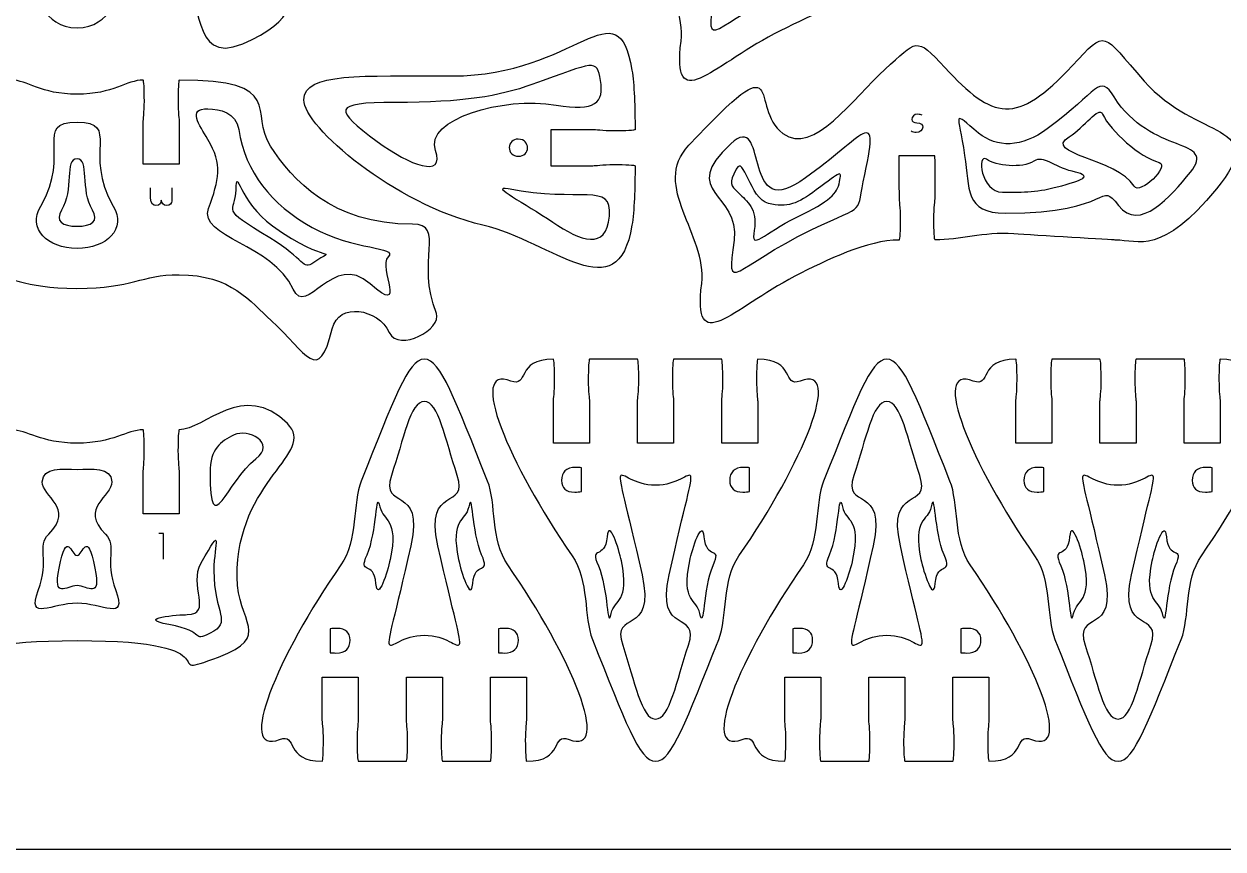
# Model space of a CAD drawing. Extents: x 0 to 300, y 0 to 300.
# Drawn here: x 145.6 to 245.4, y 0 to 68.7 of the extents above; entities that cross this region are included whole.
import ezdxf

# ---------------------------------------------------------------- set-up
doc = ezdxf.new("R2010")
doc.units = 0
doc.header["$MEASUREMENT"] = 0
doc.layers.add('DEFAULT', color=7, linetype='CONTINUOUS')

msp = doc.modelspace()

# ---------------------------------------------------------------- linework, layer by layer
at = {"layer": 'DEFAULT', "color": 250}
msp.add_lwpolyline([(157.235, 24.171), (157.235, 26.3), (156.868, 26.3)], dxfattribs=at)
at = {"layer": 'DEFAULT', "color": 1}
for points, knots in [([(295.05, 0.05), (198.383, 0.05), (101.717, 0.05), (5.05, 0.05), (2.3, 0.05), (0.05, 2.3), (0.05, 5.05), (0.05, 101.717), (0.05, 198.383), (0.05, 295.05), (0.05, 297.8), (2.3, 300.05), (5.05, 300.05), (101.717, 300.05), (198.383, 300.05), (295.05, 300.05), (297.8, 300.05), (300.05, 297.8), (300.05, 295.05), (300.05, 198.383), (300.05, 101.717), (300.05, 5.05), (300.05, 2.3), (297.8, 0.05), (295.05, 0.05)], [0, 0, 0, 0, 822.047, 822.047, 822.047, 823.047, 823.047, 823.047, 1645.094, 1645.094, 1645.094, 1646.094, 1646.094, 1646.094, 2468.141, 2468.141, 2468.141, 2469.141, 2469.141, 2469.141, 3291.188, 3291.188, 3291.188, 3292.188, 3292.188, 3292.188, 3292.188]), ([(150.05, 68.39), (147.129, 68.39), (146.97, 71.589), (144.55, 71.589), (144.494, 71.589), (144.451, 72.372), (144.451, 73.339), (144.451, 74.306), (144.55, 74.916), (144.55, 75.089), (144.55, 76.255), (144.55, 77.422), (144.55, 78.588), (143.551, 78.588), (142.551, 78.588), (141.552, 78.588), (141.552, 77.422), (141.552, 76.255), (141.552, 75.089), (141.552, 74.916), (141.65, 74.306), (141.65, 73.339), (141.65, 72.372), (141.605, 71.589), (141.552, 71.589), (139.248, 71.589), (140.807, 65.151), (136.263, 67.081), (131.72, 69.007), (131.907, 70.88), (132.651, 73.558), (133.399, 76.235), (131.151, 80.544), (131.151, 84.947), (131.151, 88.164), (124.622, 87.066), (127.359, 89.62), (130.1, 92.17), (133.685, 88.59), (135.551, 88.59), (135.607, 88.59), (135.65, 87.806), (135.65, 86.84), (135.65, 85.873), (135.551, 85.263), (135.551, 85.09), (135.551, 83.924), (135.551, 82.757), (135.551, 81.591), (136.55, 81.591), (137.55, 81.591), (138.549, 81.591), (138.549, 82.757), (138.549, 83.924), (138.549, 85.09), (138.549, 85.263), (138.451, 85.873), (138.451, 86.84), (138.451, 87.806), (138.497, 88.59), (138.553, 88.59), (144.194, 88.59), (143.813, 86.649), (150.05, 86.649), (156.287, 86.649), (155.906, 88.59), (161.547, 88.59), (161.603, 88.59), (161.649, 87.806), (161.649, 86.84), (161.649, 85.873), (161.551, 85.263), (161.551, 85.09), (161.551, 83.924), (161.551, 82.757), (161.551, 81.591), (162.55, 81.591), (163.55, 81.591), (164.549, 81.591), (164.549, 82.757), (164.549, 83.924), (164.549, 85.09), (164.549, 85.263), (164.45, 85.873), (164.45, 86.84), (164.45, 87.806), (164.493, 88.59), (164.549, 88.59), (166.415, 88.59), (170, 92.17), (172.741, 89.62), (175.478, 87.066), (168.949, 88.164), (168.949, 84.947), (168.949, 80.544), (166.701, 76.235), (167.449, 73.558), (168.193, 70.88), (168.38, 69.007), (163.837, 67.081), (159.293, 65.151), (160.852, 71.589), (158.548, 71.589), (158.496, 71.589), (158.45, 72.372), (158.45, 73.339), (158.45, 74.306), (158.548, 74.916), (158.548, 75.089), (158.548, 76.255), (158.548, 77.422), (158.548, 78.588), (157.549, 78.588), (156.549, 78.588), (155.55, 78.588), (155.55, 77.422), (155.55, 76.255), (155.55, 75.089), (155.55, 74.916), (155.649, 74.306), (155.649, 73.339), (155.649, 72.372), (155.606, 71.589), (155.55, 71.589), (153.13, 71.589), (152.971, 68.39), (150.05, 68.39)], [1, 1, 1, 1, 2, 2, 2, 3, 3, 3, 4, 4, 4, 13.92, 13.92, 13.92, 22.42, 22.42, 22.42, 32.34, 32.34, 32.34, 33.34, 33.34, 33.34, 34.34, 34.34, 34.34, 35.34, 35.34, 35.34, 36.34, 36.34, 36.34, 37.34, 37.34, 37.34, 38.34, 38.34, 38.34, 39.34, 39.34, 39.34, 40.34, 40.34, 40.34, 41.34, 41.34, 41.34, 51.26, 51.26, 51.26, 59.76, 59.76, 59.76, 69.68, 69.68, 69.68, 70.68, 70.68, 70.68, 71.68, 71.68, 71.68, 72.68, 72.68, 72.68, 73.68, 73.68, 73.68, 74.68, 74.68, 74.68, 75.68, 75.68, 75.68, 85.6, 85.6, 85.6, 94.1, 94.1, 94.1, 104.02, 104.02, 104.02, 105.02, 105.02, 105.02, 106.02, 106.02, 106.02, 107.02, 107.02, 107.02, 108.02, 108.02, 108.02, 109.02, 109.02, 109.02, 110.02, 110.02, 110.02, 111.02, 111.02, 111.02, 112.02, 112.02, 112.02, 113.02, 113.02, 113.02, 122.94, 122.94, 122.94, 131.44, 131.44, 131.44, 141.36, 141.36, 141.36, 142.36, 142.36, 142.36, 143.36, 143.36, 143.36, 144.36, 144.36, 144.36, 144.36]), ([(208.071, 67.887), (210.697, 69.254), (214.157, 70.903), (216.737, 70.905), (216.796, 70.918), (216.839, 71.694), (216.838, 72.655), (216.835, 73.62), (216.735, 74.23), (216.736, 74.404), (216.736, 75.278), (216.731, 77.905), (216.731, 77.905), (217.73, 77.906), (218.73, 77.906), (219.73, 77.907), (219.73, 77.907), (219.735, 75.284), (219.736, 74.406), (219.735, 74.232), (219.636, 73.624), (219.636, 72.655), (219.638, 71.691), (219.683, 70.905), (219.737, 70.907), (221.79, 70.91), (223.724, 71.588), (226.282, 71.416), (227.956, 71.302), (234.681, 70.906), (234.736, 70.905), (236.737, 70.866), (238.566, 69.585), (243.152, 75.154), (247.742, 80.72), (241.493, 79.164), (237.137, 84.13), (233.577, 88.182), (234.07, 88.549), (231.161, 85.411), (226.496, 80.385), (224.55, 80.926), (220.561, 85.25), (218.089, 87.933), (218.231, 87.494), (215.574, 85.115), (212.939, 82.755), (209.622, 77.849), (207.071, 79.769), (204.158, 81.966), (207.6, 87.685), (199.24, 78.785), (196.058, 75.395), (200.812, 71.35), (200.314, 67.288), (199.555, 61.078), (202.739, 65.108), (208.071, 67.887)], [1, 1, 1, 1, 2, 2, 2, 3, 3, 3, 4, 4, 4, 5, 5, 5, 13.503001, 13.503001, 13.503001, 14.503001, 14.503001, 14.503001, 15.503001, 15.503001, 15.503001, 16.503001, 16.503001, 16.503001, 17.503001, 17.503001, 17.503001, 18.503001, 18.503001, 18.503001, 19.503001, 19.503001, 19.503001, 20.503001, 20.503001, 20.503001, 21.503001, 21.503001, 21.503001, 22.503001, 22.503001, 22.503001, 23.503001, 23.503001, 23.503001, 24.503001, 24.503001, 24.503001, 25.503001, 25.503001, 25.503001, 26.503001, 26.503001, 26.503001, 27.503001, 27.503001, 27.503001, 27.503001]), ([(196.233, 64.879), (195.031, 72.049), (191.693, 64.391), (181.255, 64.391), (173.671, 64.391), (168.931, 64.681), (168.931, 62.412), (168.931, 60.144), (176.435, 53.717), (183.815, 51.971), (189.787, 50.552), (195.031, 44.794), (196.233, 51.963), (196.422, 53.096), (196.49, 55.142), (196.49, 56.924), (196.49, 56.98), (195.707, 57.022), (194.74, 57.022), (193.77, 57.022), (193.163, 56.924), (192.987, 56.924), (191.821, 56.924), (190.654, 56.924), (189.488, 56.924), (189.488, 57.923), (189.488, 58.923), (189.488, 59.922), (190.654, 59.922), (191.821, 59.922), (192.987, 59.922), (193.163, 59.922), (193.77, 59.823), (194.74, 59.823), (195.707, 59.823), (196.49, 59.869), (196.49, 59.922), (196.49, 61.704), (196.422, 63.746), (196.233, 64.879)], [1, 1, 1, 1, 2, 2, 2, 3, 3, 3, 4, 4, 4, 5, 5, 5, 6, 6, 6, 7, 7, 7, 8, 8, 8, 17.92, 17.92, 17.92, 26.42, 26.42, 26.42, 36.34, 36.34, 36.34, 37.34, 37.34, 37.34, 38.34, 38.34, 38.34, 39.34, 39.34, 39.34, 39.34]), ([(209.792, 47.722), (212.418, 49.09), (215.878, 50.738), (218.458, 50.74), (218.517, 50.753), (218.56, 51.529), (218.559, 52.491), (218.556, 53.455), (218.456, 54.065), (218.457, 54.239), (218.456, 55.114), (218.451, 57.741), (218.451, 57.741), (219.451, 57.741), (220.451, 57.742), (221.451, 57.742), (221.451, 57.742), (221.456, 55.119), (221.457, 54.241), (221.456, 54.067), (221.357, 53.459), (221.357, 52.491), (221.359, 51.526), (221.404, 50.741), (221.458, 50.742), (223.511, 50.745), (225.445, 51.423), (228.003, 51.25), (229.677, 51.137), (236.402, 50.741), (236.457, 50.74), (238.458, 50.702), (240.287, 49.42), (244.873, 54.989), (249.463, 60.555), (243.214, 59), (238.858, 63.965), (235.298, 68.017), (235.791, 68.384), (232.881, 65.246), (228.217, 60.22), (226.271, 60.761), (222.282, 65.085), (219.81, 67.768), (219.951, 67.33), (217.295, 64.95), (214.66, 62.59), (211.343, 57.684), (208.792, 59.604), (205.878, 61.802), (209.321, 67.52), (200.961, 58.62), (197.779, 55.231), (202.533, 51.185), (202.035, 47.123), (201.276, 40.913), (204.46, 44.943), (209.792, 47.722)], [1, 1, 1, 1, 2, 2, 2, 3, 3, 3, 4, 4, 4, 5, 5, 5, 13.503001, 13.503001, 13.503001, 14.503001, 14.503001, 14.503001, 15.503001, 15.503001, 15.503001, 16.503001, 16.503001, 16.503001, 17.503001, 17.503001, 17.503001, 18.503001, 18.503001, 18.503001, 19.503001, 19.503001, 19.503001, 20.503001, 20.503001, 20.503001, 21.503001, 21.503001, 21.503001, 22.503001, 22.503001, 22.503001, 23.503001, 23.503001, 23.503001, 24.503001, 24.503001, 24.503001, 25.503001, 25.503001, 25.503001, 26.503001, 26.503001, 26.503001, 27.503001, 27.503001, 27.503001, 27.503001]), ([(176.032, 43.054), (175.097, 45.032), (171.816, 45.592), (171.284, 43.354), (170.155, 38.636), (169.188, 41.316), (166.197, 44.037), (164.493, 45.588), (162.881, 47.851), (158.552, 47.851), (155.324, 47.851), (154.745, 46.714), (150.046, 46.714), (145.347, 46.714), (144.776, 47.851), (141.548, 47.851), (137.219, 47.851), (135.607, 45.588), (133.903, 44.037), (130.908, 41.316), (129.942, 38.636), (128.816, 43.354), (128.28, 45.592), (125.003, 45.032), (124.068, 43.054), (123.26, 41.346), (119.634, 43.358), (120.145, 44.634), (121.884, 48.962), (119.316, 52.055), (122.142, 52.055), (128.848, 52.055), (132.132, 55.756), (133.946, 58.56), (135.755, 61.364), (132.573, 64.055), (141.552, 64.055), (141.605, 64.021), (141.647, 63.256), (141.647, 62.306), (141.647, 61.338), (141.548, 60.729), (141.548, 60.557), (141.548, 59.39), (141.548, 58.222), (141.548, 57.055), (142.548, 57.055), (143.547, 57.055), (144.547, 57.055), (144.547, 58.222), (144.547, 59.39), (144.547, 60.557), (144.547, 60.729), (144.448, 61.338), (144.448, 62.306), (144.448, 63.274), (144.49, 64.055), (144.547, 64.055), (145.933, 64.055), (147.009, 62.873), (150.05, 62.873), (153.091, 62.873), (154.167, 64.055), (155.553, 64.055), (155.61, 64.055), (155.652, 63.274), (155.652, 62.306), (155.652, 61.338), (155.553, 60.729), (155.553, 60.557), (155.553, 59.39), (155.553, 58.222), (155.553, 57.055), (156.553, 57.055), (157.552, 57.055), (158.552, 57.055), (158.552, 58.222), (158.552, 59.39), (158.552, 60.557), (158.552, 60.729), (158.453, 61.338), (158.453, 62.306), (158.453, 63.256), (158.496, 64.021), (158.548, 64.055), (167.527, 64.055), (164.345, 61.364), (166.154, 58.56), (167.968, 55.756), (171.252, 52.055), (177.958, 52.055), (180.784, 52.055), (178.212, 48.962), (179.955, 44.634), (180.467, 43.358), (176.84, 41.346), (176.032, 43.054)], [1, 1, 1, 1, 2, 2, 2, 3, 3, 3, 4, 4, 4, 5, 5, 5, 6, 6, 6, 7, 7, 7, 8, 8, 8, 9, 9, 9, 10, 10, 10, 11, 11, 11, 12, 12, 12, 13, 13, 13, 14, 14, 14, 15, 15, 15, 24.927, 24.927, 24.927, 33.427, 33.427, 33.427, 43.354, 43.354, 43.354, 44.354, 44.354, 44.354, 45.354, 45.354, 45.354, 46.354, 46.354, 46.354, 47.354, 47.354, 47.354, 48.354, 48.354, 48.354, 49.354, 49.354, 49.354, 59.281, 59.281, 59.281, 67.781, 67.781, 67.781, 77.708, 77.708, 77.708, 78.708, 78.708, 78.708, 79.708, 79.708, 79.708, 80.708, 80.708, 80.708, 81.708, 81.708, 81.708, 82.708, 82.708, 82.708, 83.708, 83.708, 83.708, 83.708]), ([(178.954, 40.825), (180.316, 40.825), (181.508, 37.438), (184.214, 30.679), (184.944, 28.858), (184.482, 25.733), (185.893, 23.708), (191.213, 16.06), (194.642, 7.769), (190.998, 9.17), (189.477, 9.756), (190.631, 7.35), (187.456, 7.35), (187.403, 7.35), (187.357, 8.133), (187.357, 9.099), (187.357, 10.066), (187.456, 10.676), (187.456, 10.849), (187.456, 12.016), (187.456, 13.182), (187.456, 14.349), (186.456, 14.349), (185.457, 14.349), (184.457, 14.349), (184.457, 13.182), (184.457, 12.016), (184.457, 10.849), (184.457, 10.676), (184.556, 10.066), (184.556, 9.099), (184.556, 8.133), (184.51, 7.35), (184.454, 7.35), (183.121, 7.351), (181.789, 7.352), (180.457, 7.353), (180.397, 7.424), (180.354, 8.179), (180.354, 9.099), (180.354, 10.066), (180.457, 10.676), (180.457, 10.849), (180.457, 12.016), (180.457, 13.182), (180.457, 14.349), (179.456, 14.349), (178.455, 14.349), (177.455, 14.349), (177.455, 13.182), (177.455, 12.016), (177.455, 10.849), (177.455, 10.676), (177.557, 10.066), (177.557, 9.099), (177.557, 8.133), (177.511, 7.35), (177.455, 7.35), (176.121, 7.35), (174.788, 7.35), (173.454, 7.35), (173.401, 7.35), (173.355, 8.133), (173.355, 9.099), (173.355, 10.066), (173.454, 10.676), (173.454, 10.849), (173.454, 12.016), (173.454, 13.182), (173.454, 14.349), (172.454, 14.349), (171.455, 14.349), (170.455, 14.349), (170.455, 13.182), (170.455, 12.016), (170.455, 10.849), (170.455, 10.676), (170.554, 10.066), (170.554, 9.099), (170.554, 8.133), (170.512, 7.35), (170.455, 7.35), (167.28, 7.35), (168.43, 9.756), (166.91, 9.17), (163.269, 7.769), (166.695, 16.06), (172.015, 23.708), (173.426, 25.733), (172.967, 28.858), (173.697, 30.679), (176.403, 37.438), (177.589, 40.825), (178.954, 40.825)], [1, 1, 1, 1, 2, 2, 2, 3, 3, 3, 4, 4, 4, 5, 5, 5, 6, 6, 6, 7, 7, 7, 16.92, 16.92, 16.92, 25.42, 25.42, 25.42, 35.34, 35.34, 35.34, 36.34, 36.34, 36.34, 37.35, 37.35, 37.35, 48.680004, 48.680004, 48.680004, 49.680004, 49.680004, 49.680004, 50.680004, 50.680004, 50.680004, 60.600004, 60.600004, 60.600004, 69.110004, 69.110004, 69.110004, 79.030004, 79.030004, 79.030004, 80.030004, 80.030004, 80.030004, 81.030004, 81.030004, 81.030004, 92.370004, 92.370004, 92.370004, 93.370004, 93.370004, 93.370004, 94.370004, 94.370004, 94.370004, 104.290004, 104.290004, 104.290004, 112.790004, 112.790004, 112.790004, 122.710004, 122.710004, 122.710004, 123.710004, 123.710004, 123.710004, 124.710004, 124.710004, 124.710004, 125.710004, 125.710004, 125.710004, 126.710004, 126.710004, 126.710004, 127.710004, 127.710004, 127.710004, 128.710004, 128.710004, 128.710004, 128.710004]), ([(198.198, 7.35), (196.836, 7.35), (195.644, 10.736), (192.938, 17.496), (192.208, 19.316), (192.67, 22.441), (191.259, 24.466), (185.939, 32.115), (182.51, 40.405), (186.154, 39.004), (187.675, 38.419), (186.521, 40.825), (189.696, 40.825), (189.749, 40.825), (189.795, 40.042), (189.795, 39.075), (189.795, 38.108), (189.696, 37.498), (189.696, 37.325), (189.696, 36.159), (189.696, 34.992), (189.696, 33.826), (190.696, 33.826), (191.695, 33.826), (192.695, 33.826), (192.695, 34.992), (192.695, 36.159), (192.695, 37.325), (192.695, 37.498), (192.596, 38.108), (192.596, 39.075), (192.596, 40.042), (192.642, 40.825), (192.698, 40.825), (194.031, 40.824), (195.363, 40.822), (196.695, 40.821), (196.755, 40.751), (196.798, 39.996), (196.798, 39.075), (196.798, 38.108), (196.695, 37.498), (196.695, 37.325), (196.695, 36.159), (196.695, 34.992), (196.695, 33.826), (197.696, 33.826), (198.697, 33.826), (199.698, 33.826), (199.698, 34.992), (199.698, 36.159), (199.698, 37.325), (199.698, 37.498), (199.595, 38.108), (199.595, 39.075), (199.595, 40.042), (199.641, 40.825), (199.698, 40.825), (201.031, 40.825), (202.365, 40.825), (203.698, 40.825), (203.751, 40.825), (203.797, 40.042), (203.797, 39.075), (203.797, 38.108), (203.698, 37.498), (203.698, 37.325), (203.698, 36.159), (203.698, 34.992), (203.698, 33.826), (204.698, 33.826), (205.697, 33.826), (206.697, 33.826), (206.697, 34.992), (206.697, 36.159), (206.697, 37.325), (206.697, 37.498), (206.598, 38.108), (206.598, 39.075), (206.598, 40.042), (206.64, 40.825), (206.697, 40.825), (209.872, 40.825), (208.722, 38.419), (210.242, 39.004), (213.883, 40.405), (210.457, 32.115), (205.137, 24.466), (203.726, 22.441), (204.185, 19.316), (203.455, 17.496), (200.749, 10.736), (199.563, 7.35), (198.198, 7.35)], [1, 1, 1, 1, 2, 2, 2, 3, 3, 3, 4, 4, 4, 5, 5, 5, 6, 6, 6, 7, 7, 7, 16.92, 16.92, 16.92, 25.42, 25.42, 25.42, 35.34, 35.34, 35.34, 36.34, 36.34, 36.34, 37.35, 37.35, 37.35, 48.680004, 48.680004, 48.680004, 49.680004, 49.680004, 49.680004, 50.680004, 50.680004, 50.680004, 60.600004, 60.600004, 60.600004, 69.110004, 69.110004, 69.110004, 79.030004, 79.030004, 79.030004, 80.030004, 80.030004, 80.030004, 81.030004, 81.030004, 81.030004, 92.370004, 92.370004, 92.370004, 93.370004, 93.370004, 93.370004, 94.370004, 94.370004, 94.370004, 104.290004, 104.290004, 104.290004, 112.790004, 112.790004, 112.790004, 122.710004, 122.710004, 122.710004, 123.710004, 123.710004, 123.710004, 124.710004, 124.710004, 124.710004, 125.710004, 125.710004, 125.710004, 126.710004, 126.710004, 126.710004, 127.710004, 127.710004, 127.710004, 128.710004, 128.710004, 128.710004, 128.710004]), ([(217.439, 40.825), (218.801, 40.825), (219.993, 37.438), (222.699, 30.679), (223.429, 28.858), (222.967, 25.733), (224.378, 23.708), (229.698, 16.06), (233.127, 7.769), (229.483, 9.17), (227.963, 9.756), (229.116, 7.35), (225.941, 7.35), (225.888, 7.35), (225.842, 8.133), (225.842, 9.099), (225.842, 10.066), (225.941, 10.676), (225.941, 10.849), (225.941, 12.016), (225.941, 13.182), (225.941, 14.349), (224.942, 14.349), (223.942, 14.349), (222.943, 14.349), (222.943, 13.182), (222.943, 12.016), (222.943, 10.849), (222.943, 10.676), (223.041, 10.066), (223.041, 9.099), (223.041, 8.133), (222.996, 7.35), (222.939, 7.35), (221.607, 7.351), (220.274, 7.352), (218.942, 7.353), (218.882, 7.424), (218.84, 8.179), (218.84, 9.099), (218.84, 10.066), (218.942, 10.676), (218.942, 10.849), (218.942, 12.016), (218.942, 13.182), (218.942, 14.349), (217.941, 14.349), (216.941, 14.349), (215.94, 14.349), (215.94, 13.182), (215.94, 12.016), (215.94, 10.849), (215.94, 10.676), (216.042, 10.066), (216.042, 9.099), (216.042, 8.133), (215.996, 7.35), (215.94, 7.35), (214.606, 7.35), (213.273, 7.35), (211.939, 7.35), (211.887, 7.35), (211.841, 8.133), (211.841, 9.099), (211.841, 10.066), (211.939, 10.676), (211.939, 10.849), (211.939, 12.016), (211.939, 13.182), (211.939, 14.349), (210.94, 14.349), (209.94, 14.349), (208.941, 14.349), (208.941, 13.182), (208.941, 12.016), (208.941, 10.849), (208.941, 10.676), (209.04, 10.066), (209.04, 9.099), (209.04, 8.133), (208.997, 7.35), (208.941, 7.35), (205.766, 7.35), (206.916, 9.756), (205.395, 9.17), (201.755, 7.769), (205.18, 16.06), (210.5, 23.708), (211.911, 25.733), (211.453, 28.858), (212.183, 30.679), (214.889, 37.438), (216.074, 40.825), (217.439, 40.825)], [1, 1, 1, 1, 2, 2, 2, 3, 3, 3, 4, 4, 4, 5, 5, 5, 6, 6, 6, 7, 7, 7, 16.92, 16.92, 16.92, 25.42, 25.42, 25.42, 35.34, 35.34, 35.34, 36.34, 36.34, 36.34, 37.35, 37.35, 37.35, 48.680004, 48.680004, 48.680004, 49.680004, 49.680004, 49.680004, 50.680004, 50.680004, 50.680004, 60.600004, 60.600004, 60.600004, 69.110004, 69.110004, 69.110004, 79.030004, 79.030004, 79.030004, 80.030004, 80.030004, 80.030004, 81.030004, 81.030004, 81.030004, 92.370004, 92.370004, 92.370004, 93.370004, 93.370004, 93.370004, 94.370004, 94.370004, 94.370004, 104.290004, 104.290004, 104.290004, 112.790004, 112.790004, 112.790004, 122.710004, 122.710004, 122.710004, 123.710004, 123.710004, 123.710004, 124.710004, 124.710004, 124.710004, 125.710004, 125.710004, 125.710004, 126.710004, 126.710004, 126.710004, 127.710004, 127.710004, 127.710004, 128.710004, 128.710004, 128.710004, 128.710004]), ([(236.684, 7.35), (235.322, 7.35), (234.13, 10.736), (231.424, 17.496), (230.693, 19.316), (231.156, 22.441), (229.745, 24.466), (224.425, 32.115), (220.996, 40.405), (224.64, 39.004), (226.16, 38.419), (225.007, 40.825), (228.182, 40.825), (228.235, 40.825), (228.28, 40.042), (228.28, 39.075), (228.28, 38.108), (228.182, 37.498), (228.182, 37.325), (228.182, 36.159), (228.182, 34.992), (228.182, 33.826), (229.181, 33.826), (230.181, 33.826), (231.18, 33.826), (231.18, 34.992), (231.18, 36.159), (231.18, 37.325), (231.18, 37.498), (231.082, 38.108), (231.082, 39.075), (231.082, 40.042), (231.127, 40.825), (231.184, 40.825), (232.516, 40.824), (233.848, 40.822), (235.181, 40.821), (235.241, 40.751), (235.283, 39.996), (235.283, 39.075), (235.283, 38.108), (235.181, 37.498), (235.181, 37.325), (235.181, 36.159), (235.181, 34.992), (235.181, 33.826), (236.182, 33.826), (237.182, 33.826), (238.183, 33.826), (238.183, 34.992), (238.183, 36.159), (238.183, 37.325), (238.183, 37.498), (238.081, 38.108), (238.081, 39.075), (238.081, 40.042), (238.127, 40.825), (238.183, 40.825), (239.516, 40.825), (240.85, 40.825), (242.183, 40.825), (242.236, 40.825), (242.282, 40.042), (242.282, 39.075), (242.282, 38.108), (242.183, 37.498), (242.183, 37.325), (242.183, 36.159), (242.183, 34.992), (242.183, 33.826), (243.183, 33.826), (244.183, 33.826), (245.182, 33.826), (245.182, 34.992), (245.182, 36.159), (245.182, 37.325), (245.182, 37.498), (245.083, 38.108), (245.083, 39.075), (245.083, 40.042), (245.126, 40.825), (245.182, 40.825), (248.357, 40.825), (247.207, 38.419), (248.727, 39.004), (252.368, 40.405), (248.943, 32.115), (243.623, 24.466), (242.212, 22.441), (242.67, 19.316), (241.94, 17.496), (239.234, 10.736), (238.049, 7.35), (236.684, 7.35)], [1, 1, 1, 1, 2, 2, 2, 3, 3, 3, 4, 4, 4, 5, 5, 5, 6, 6, 6, 7, 7, 7, 16.92, 16.92, 16.92, 25.42, 25.42, 25.42, 35.34, 35.34, 35.34, 36.34, 36.34, 36.34, 37.35, 37.35, 37.35, 48.680004, 48.680004, 48.680004, 49.680004, 49.680004, 49.680004, 50.680004, 50.680004, 50.680004, 60.600004, 60.600004, 60.600004, 69.110004, 69.110004, 69.110004, 79.030004, 79.030004, 79.030004, 80.030004, 80.030004, 80.030004, 81.030004, 81.030004, 81.030004, 92.370004, 92.370004, 92.370004, 93.370004, 93.370004, 93.370004, 94.370004, 94.370004, 94.370004, 104.290004, 104.290004, 104.290004, 112.790004, 112.790004, 112.790004, 122.710004, 122.710004, 122.710004, 123.710004, 123.710004, 123.710004, 124.710004, 124.710004, 124.710004, 125.710004, 125.710004, 125.710004, 126.710004, 126.710004, 126.710004, 127.710004, 127.710004, 127.710004, 128.710004, 128.710004, 128.710004, 128.710004]), ([(132.536, 35.464), (136.173, 39.101), (139.493, 34.942), (141.55, 34.942), (141.603, 34.942), (141.649, 34.162), (141.649, 33.192), (141.649, 32.226), (141.55, 31.619), (141.55, 31.442), (141.55, 30.276), (141.55, 29.109), (141.55, 27.943), (142.549, 27.943), (143.549, 27.943), (144.549, 27.943), (144.549, 29.109), (144.549, 30.276), (144.549, 31.442), (144.549, 31.619), (144.45, 32.226), (144.45, 33.192), (144.45, 34.162), (144.492, 34.942), (144.549, 34.942), (145.935, 34.942), (147.011, 33.831), (150.052, 33.831), (153.089, 33.831), (154.165, 34.942), (155.552, 34.942), (155.605, 34.942), (155.65, 34.162), (155.65, 33.192), (155.65, 32.226), (155.552, 31.619), (155.552, 31.442), (155.552, 30.276), (155.552, 29.109), (155.552, 27.943), (156.551, 27.943), (157.551, 27.943), (158.55, 27.943), (158.55, 29.109), (158.55, 30.276), (158.55, 31.442), (158.55, 31.619), (158.451, 32.226), (158.451, 33.192), (158.451, 34.162), (158.494, 34.942), (158.55, 34.942), (160.603, 34.942), (163.927, 39.101), (167.564, 35.464), (170.069, 32.959), (163.313, 30.853), (163.37, 22.669), (163.398, 18.926), (166.358, 17.723), (161.835, 16.03), (156.289, 13.948), (163.958, 17.398), (150.052, 17.398), (136.142, 17.398), (143.811, 13.948), (138.265, 16.03), (133.743, 17.723), (136.702, 18.926), (136.731, 22.669), (136.787, 30.853), (130.031, 32.959), (132.536, 35.464)], [1, 1, 1, 1, 2, 2, 2, 3, 3, 3, 4, 4, 4, 13.92, 13.92, 13.92, 22.42, 22.42, 22.42, 32.34, 32.34, 32.34, 33.34, 33.34, 33.34, 34.34, 34.34, 34.34, 35.34, 35.34, 35.34, 36.34, 36.34, 36.34, 37.34, 37.34, 37.34, 38.34, 38.34, 38.34, 48.26, 48.26, 48.26, 56.76, 56.76, 56.76, 66.68, 66.68, 66.68, 67.68, 67.68, 67.68, 68.68, 68.68, 68.68, 69.68, 69.68, 69.68, 70.68, 70.68, 70.68, 71.68, 71.68, 71.68, 72.68, 72.68, 72.68, 73.68, 73.68, 73.68, 74.68, 74.68, 74.68, 75.68, 75.68, 75.68, 75.68])]:
    msp.add_open_spline(points, degree=3, knots=knots, dxfattribs=at)
at = {"layer": 'DEFAULT', "color": 5}
for points, knots in [([(202.744, 78.911), (205.907, 81.811), (203.629, 72.517), (208.485, 75.757), (213.446, 79.067), (215.292, 82.644), (213.88, 76.37), (213.082, 72.821), (214.288, 74.075), (209.481, 71.77), (202.882, 68.606), (202.322, 66.105), (203.006, 70.899), (203.567, 74.823), (198.29, 74.829), (202.744, 78.911)], [0, 0, 0, 0, 1, 1, 1, 2, 2, 2, 3, 3, 3, 4, 4, 4, 5, 5, 5, 5]), ([(227.308, 52.978), (223.905, 52.978), (224.34, 55.009), (223.916, 57.785), (223.351, 61.484), (222.826, 61.484), (225.085, 59.637), (226.59, 58.406), (228.668, 58.404), (230.799, 59.988), (235.081, 63.172), (235.111, 64.638), (236.356, 62.646), (239.41, 57.76), (245.012, 59.285), (242.706, 56.379), (241.08, 54.331), (238.448, 51.381), (236.728, 53.599), (234.988, 55.841), (236.563, 52.978), (227.308, 52.978)], [0, 0, 0, 0, 1, 1, 1, 2, 2, 2, 3, 3, 3, 4, 4, 4, 5, 5, 5, 6, 6, 6, 7, 7, 7, 7]), ([(204.464, 58.746), (207.628, 61.646), (205.35, 52.352), (210.206, 55.593), (215.167, 58.902), (217.012, 62.479), (215.601, 56.205), (214.803, 52.656), (216.009, 53.91), (211.202, 51.605), (204.603, 48.442), (204.043, 45.94), (204.727, 50.734), (205.288, 54.658), (200.011, 54.664), (204.464, 58.746)], [0, 0, 0, 0, 1, 1, 1, 2, 2, 2, 3, 3, 3, 4, 4, 4, 5, 5, 5, 5]), ([(160.947, 59.11), (162.158, 57.032), (161.875, 55.776), (161, 53.365), (160.124, 50.955), (166.35, 50.414), (168.03, 46.657), (169.158, 44.135), (171.286, 49.894), (174.451, 47.091), (177.616, 44.289), (175.065, 48.461), (175.937, 49.332), (176.809, 50.204), (173.082, 49.852), (169.629, 51.783), (166.176, 53.714), (164.073, 56.359), (163.501, 59.936), (163.276, 61.346), (161.928, 61.646), (160.948, 61.663), (159.191, 61.693), (160.228, 60.346), (160.947, 59.11)], [0, 0, 0, 0, 1, 1, 1, 2, 2, 2, 3, 3, 3, 4, 4, 4, 5, 5, 5, 6, 6, 6, 7, 7, 7, 8, 8, 8, 8]), ([(150.051, 50.041), (152.535, 50.04), (154.166, 51.677), (153.069, 53.554), (150.477, 57.993), (153.715, 60.544), (150.049, 60.545), (146.383, 60.545), (149.62, 57.993), (147.027, 53.556), (145.93, 51.678), (147.567, 50.04), (150.051, 50.041)], [0, 0, 0, 0, 1, 1, 1, 2, 2, 2, 3, 3, 3, 4, 4, 4, 4]), ([(185.92, 54.998), (191.947, 53.772), (194.609, 55.636), (194.361, 52.731), (194.113, 49.825), (191.961, 50.654), (189.633, 52.231), (187.305, 53.808), (184.305, 55.327), (185.92, 54.998)], [0, 0, 0, 0, 1, 1, 1, 2, 2, 2, 3, 3, 3, 3]), ([(178.955, 37.31), (180.135, 37.31), (180.695, 34.135), (181.691, 31.147), (182.687, 28.159), (178.915, 30.514), (180.084, 25.295), (182.76, 13.342), (182.562, 17.848), (178.955, 17.848), (175.347, 17.848), (175.149, 13.342), (177.826, 25.295), (178.995, 30.514), (175.222, 28.159), (176.218, 31.147), (177.214, 34.135), (177.775, 37.31), (178.955, 37.31)], [0, 0, 0, 0, 1, 1, 1, 2, 2, 2, 3, 3, 3, 4, 4, 4, 5, 5, 5, 6, 6, 6, 6]), ([(217.44, 37.31), (218.62, 37.31), (219.18, 34.135), (220.176, 31.147), (221.172, 28.159), (217.4, 30.514), (218.569, 25.295), (221.246, 13.342), (221.048, 17.848), (217.44, 17.848), (213.832, 17.848), (213.634, 13.342), (216.311, 25.295), (217.48, 30.514), (213.708, 28.159), (214.704, 31.147), (215.7, 34.135), (216.26, 37.31), (217.44, 37.31)], [0, 0, 0, 0, 1, 1, 1, 2, 2, 2, 3, 3, 3, 4, 4, 4, 5, 5, 5, 6, 6, 6, 6]), ([(161.125, 31.354), (161.125, 33.395), (161.997, 33.954), (163.117, 34.514), (164.238, 35.075), (166.673, 33.88), (164.929, 32.522), (162.501, 30.631), (161.125, 25.55), (161.125, 31.354)], [0, 0, 0, 0, 1, 1, 1, 2, 2, 2, 3, 3, 3, 3]), ([(198.197, 10.864), (197.017, 10.864), (196.457, 14.039), (195.461, 17.027), (194.465, 20.015), (198.237, 17.66), (197.068, 22.879), (194.392, 34.832), (194.59, 30.326), (198.197, 30.326), (201.805, 30.326), (202.003, 34.832), (199.326, 22.879), (198.158, 17.66), (201.93, 20.015), (200.934, 17.027), (199.938, 14.039), (199.377, 10.864), (198.197, 10.864)], [0, 0, 0, 0, 1, 1, 1, 2, 2, 2, 3, 3, 3, 4, 4, 4, 5, 5, 5, 6, 6, 6, 6]), ([(236.683, 10.864), (235.503, 10.864), (234.943, 14.039), (233.946, 17.027), (232.95, 20.015), (236.723, 17.66), (235.554, 22.879), (232.877, 34.832), (233.075, 30.326), (236.683, 30.326), (240.291, 30.326), (240.489, 34.832), (237.812, 22.879), (236.643, 17.66), (240.415, 20.015), (239.419, 17.027), (238.423, 14.039), (237.863, 10.864), (236.683, 10.864)], [0, 0, 0, 0, 1, 1, 1, 2, 2, 2, 3, 3, 3, 4, 4, 4, 5, 5, 5, 6, 6, 6, 6]), ([(150.05, 31.651), (148.84, 31.651), (147.203, 31.869), (147.161, 30.623), (147.12, 29.378), (149.899, 28.464), (147.691, 26.255), (146.658, 25.222), (147.82, 24.18), (146.824, 21.565), (145.828, 18.951), (147.981, 20.509), (150.05, 20.509), (152.119, 20.509), (154.272, 18.951), (153.276, 21.565), (152.28, 24.18), (153.442, 25.222), (152.41, 26.255), (150.201, 28.464), (152.98, 29.378), (152.939, 30.623), (152.897, 31.869), (151.26, 31.651), (150.05, 31.651)], [0, 0, 0, 0, 1, 1, 1, 2, 2, 2, 3, 3, 3, 4, 4, 4, 5, 5, 5, 6, 6, 6, 7, 7, 7, 8, 8, 8, 8])]:
    msp.add_open_spline(points, degree=3, knots=knots, dxfattribs=at)
at = {"layer": 'DEFAULT', "color": 3}
for points, knots in [([(175.019, 58.95), (171.447, 61.604), (171.193, 62.187), (176.512, 62.188), (182.239, 62.19), (185.142, 62.693), (187.909, 63.685), (193.237, 65.596), (193.278, 65.845), (193.611, 64.019), (193.943, 62.193), (193.171, 61.396), (189.917, 61.959), (185.46, 62.73), (178.967, 60.784), (179.875, 58.19), (180.694, 55.85), (177.742, 56.927), (175.019, 58.95)], [0, 0, 0, 0, 1, 1, 1, 2, 2, 2, 3, 3, 3, 4, 4, 4, 5, 5, 5, 6, 6, 6, 6]), ([(240.108, 57.189), (238.489, 57.629), (236.075, 59.783), (235.401, 61.205), (235.049, 61.948), (233.907, 60.112), (232.616, 59.326), (230.296, 57.915), (236.646, 57.527), (238.016, 55.214), (238.483, 54.425), (241.072, 56.928), (240.108, 57.189)], [0, 0, 0, 0, 1, 1, 1, 2, 2, 2, 3, 3, 3, 4, 4, 4, 4]), ([(211.575, 54.908), (213.707, 56.504), (213.692, 56.586), (213.506, 55.59), (213.319, 54.594), (212.758, 53.992), (209.957, 52.643), (207.156, 51.294), (206.097, 49.738), (206.408, 51.543), (206.719, 53.348), (205.786, 53.971), (205.101, 54.656), (204.416, 55.341), (204.292, 55.403), (204.914, 56.648), (205.537, 57.893), (206.035, 54.158), (207.591, 53.784), (209.148, 53.411), (210.013, 53.738), (211.575, 54.908)], [0, 0, 0, 0, 1, 1, 1, 2, 2, 2, 3, 3, 3, 4, 4, 4, 5, 5, 5, 6, 6, 6, 7, 7, 7, 7]), ([(227.059, 54.719), (225.262, 54.719), (224.906, 58.044), (225.731, 57.458), (226.505, 56.91), (228.712, 56.674), (229.674, 57.292), (230.514, 57.833), (231.292, 56.836), (232.87, 56.462), (234.447, 56.089), (234.115, 55.839), (231.998, 55.259), (229.881, 54.677), (228.988, 54.719), (227.059, 54.719)], [0, 0, 0, 0, 1, 1, 1, 2, 2, 2, 3, 3, 3, 4, 4, 4, 5, 5, 5, 5]), ([(150.047, 51.881), (148.825, 51.881), (148.208, 52.318), (148.766, 53.23), (149.776, 54.88), (148.998, 57.507), (150.048, 57.507), (151.099, 57.506), (150.32, 54.88), (151.329, 53.229), (151.887, 52.317), (151.268, 51.881), (150.047, 51.881)], [0, 0, 0, 0, 1, 1, 1, 2, 2, 2, 3, 3, 3, 4, 4, 4, 4]), ([(166.101, 50.915), (169.089, 49.126), (168.737, 48.157), (169.753, 48.877), (171.683, 50.247), (171.002, 48.545), (166.33, 51.908), (163.501, 53.944), (163.322, 56.972), (163.28, 54.939), (163.238, 52.905), (161.77, 53.509), (166.101, 50.915)], [0, 0, 0, 0, 1, 1, 1, 2, 2, 2, 3, 3, 3, 4, 4, 4, 4]), ([(176.11, 24.143), (176.83, 27.64), (175.526, 27.292), (175.263, 28.518), (174.918, 30.12), (175.022, 26.437), (174.191, 24.548), (173.413, 22.778), (174.752, 24.143), (174.928, 22.141), (175.07, 20.524), (175.908, 23.163), (176.11, 24.143)], [0, 0, 0, 0, 1, 1, 1, 2, 2, 2, 3, 3, 3, 4, 4, 4, 4]), ([(181.799, 24.143), (181.08, 27.64), (182.383, 27.292), (182.647, 28.518), (182.992, 30.12), (182.888, 26.437), (183.718, 24.548), (184.496, 22.778), (183.158, 24.143), (182.981, 22.141), (182.839, 20.524), (182.001, 23.163), (181.799, 24.143)], [0, 0, 0, 0, 1, 1, 1, 2, 2, 2, 3, 3, 3, 4, 4, 4, 4]), ([(214.595, 24.143), (215.315, 27.64), (214.012, 27.292), (213.748, 28.518), (213.403, 30.12), (213.507, 26.437), (212.677, 24.548), (211.898, 22.778), (213.237, 24.143), (213.414, 22.141), (213.556, 20.524), (214.394, 23.163), (214.595, 24.143)], [0, 0, 0, 0, 1, 1, 1, 2, 2, 2, 3, 3, 3, 4, 4, 4, 4]), ([(220.285, 24.143), (219.565, 27.64), (220.868, 27.292), (221.132, 28.518), (221.477, 30.12), (221.373, 26.437), (222.204, 24.548), (222.982, 22.778), (221.643, 24.143), (221.467, 22.141), (221.324, 20.524), (220.487, 23.163), (220.285, 24.143)], [0, 0, 0, 0, 1, 1, 1, 2, 2, 2, 3, 3, 3, 4, 4, 4, 4]), ([(161.125, 18.017), (163.019, 18.964), (161.436, 19.55), (161.436, 23.245), (161.436, 25.486), (162.318, 27.249), (160.378, 23.869), (159.325, 22.032), (161.374, 19.559), (159.212, 19.559), (158.615, 19.559), (154.736, 19.269), (157.692, 18.732), (160.95, 18.141), (159.507, 17.207), (161.125, 18.017)], [0, 0, 0, 0, 1, 1, 1, 2, 2, 2, 3, 3, 3, 4, 4, 4, 5, 5, 5, 5]), ([(195.353, 24.031), (196.072, 20.535), (194.769, 20.883), (194.505, 19.656), (194.16, 18.054), (194.264, 21.738), (193.434, 23.626), (192.656, 25.396), (193.994, 24.031), (194.171, 26.033), (194.313, 27.65), (195.151, 25.011), (195.353, 24.031)], [0, 0, 0, 0, 1, 1, 1, 2, 2, 2, 3, 3, 3, 4, 4, 4, 4]), ([(201.042, 24.031), (200.322, 20.535), (201.626, 20.883), (201.889, 19.656), (202.234, 18.054), (202.13, 21.738), (202.961, 23.626), (203.739, 25.396), (202.4, 24.031), (202.224, 26.033), (202.082, 27.65), (201.244, 25.011), (201.042, 24.031)], [0, 0, 0, 0, 1, 1, 1, 2, 2, 2, 3, 3, 3, 4, 4, 4, 4]), ([(233.838, 24.031), (234.558, 20.535), (233.255, 20.883), (232.991, 19.656), (232.646, 18.054), (232.75, 21.738), (231.919, 23.626), (231.141, 25.396), (232.48, 24.031), (232.656, 26.033), (232.798, 27.65), (233.636, 25.011), (233.838, 24.031)], [0, 0, 0, 0, 1, 1, 1, 2, 2, 2, 3, 3, 3, 4, 4, 4, 4]), ([(239.528, 24.031), (238.808, 20.535), (240.111, 20.883), (240.375, 19.656), (240.72, 18.054), (240.616, 21.738), (241.446, 23.626), (242.225, 25.396), (240.886, 24.031), (240.709, 26.033), (240.567, 27.65), (239.729, 25.011), (239.528, 24.031)], [0, 0, 0, 0, 1, 1, 1, 2, 2, 2, 3, 3, 3, 4, 4, 4, 4]), ([(150.05, 24.478), (149.546, 24.478), (149.227, 26.759), (148.562, 23.433), (148.023, 20.735), (149.143, 21.98), (150.05, 21.98), (150.957, 21.98), (152.077, 20.735), (151.538, 23.433), (150.873, 26.759), (150.554, 24.478), (150.05, 24.478)], [0, 0, 0, 0, 1, 1, 1, 2, 2, 2, 3, 3, 3, 4, 4, 4, 4])]:
    msp.add_open_spline(points, degree=3, knots=knots, dxfattribs=at)
at = {"layer": 'DEFAULT', "color": 250}
for points, knots in [([(220.376, 61.117), (220.295, 61.165), (220.166, 61.207), (220.019, 61.207), (219.707, 61.207), (219.518, 61.015), (219.518, 60.781), (219.518, 60.607), (219.723, 60.49), (219.945, 60.49), (220.288, 60.49), (220.427, 60.343), (220.427, 60.127), (220.427, 59.873), (220.228, 59.693), (219.884, 59.693), (219.725, 59.693), (219.578, 59.731), (219.476, 59.791)], [0, 0, 0, 0, 1, 1, 1, 2, 2, 2, 3, 3, 3, 4, 4, 4, 5, 5, 5, 6, 6, 6, 6]), ([(186.768, 59.133), (187.305, 59.133), (187.539, 58.761), (187.539, 58.41), (187.539, 58.017), (187.251, 57.715), (186.792, 57.715), (186.306, 57.715), (186.022, 58.032), (186.022, 58.434), (186.022, 58.851), (186.324, 59.133), (186.768, 59.133)], [0, 0, 0, 0, 1, 1, 1, 2, 2, 2, 3, 3, 3, 4, 4, 4, 4]), ([(157.927, 55.09), (157.927, 54.719), (157.927, 54.347), (157.927, 53.976), (157.927, 53.813), (157.787, 53.606), (157.472, 53.606), (157.274, 53.606), (157.077, 53.834), (157.055, 54.058), (157.052, 53.822), (156.943, 53.606), (156.608, 53.606), (156.416, 53.606), (156.176, 53.731), (156.176, 54.235), (156.176, 54.52), (156.176, 54.805), (156.176, 55.09)], [0, 0, 0, 0, 3.156, 3.156, 3.156, 4.156, 4.156, 4.156, 5.156, 5.156, 5.156, 6.156, 6.156, 6.156, 7.156, 7.156, 7.156, 9.578, 9.578, 9.578, 9.578]), ([(192.024, 29.799), (191.865, 29.775), (191.676, 29.757), (191.469, 29.757), (191.094, 29.757), (190.828, 29.844), (190.651, 30.009), (190.471, 30.174), (190.366, 30.407), (190.366, 30.734), (190.366, 31.064), (190.468, 31.334), (190.657, 31.52), (190.846, 31.709), (191.157, 31.811), (191.55, 31.811), (191.736, 31.811), (191.892, 31.802), (192.024, 31.787), (192.024, 31.124), (192.024, 30.461), (192.024, 29.799)], [0, 0, 0, 0, 1, 1, 1, 2, 2, 2, 3, 3, 3, 4, 4, 4, 5, 5, 5, 6, 6, 6, 11.635, 11.635, 11.635, 11.635]), ([(206.026, 29.799), (205.867, 29.775), (205.678, 29.757), (205.471, 29.757), (205.096, 29.757), (204.829, 29.844), (204.652, 30.009), (204.473, 30.174), (204.368, 30.407), (204.368, 30.734), (204.368, 31.064), (204.47, 31.334), (204.659, 31.52), (204.847, 31.709), (205.159, 31.811), (205.552, 31.811), (205.738, 31.811), (205.894, 31.802), (206.026, 31.787), (206.026, 31.124), (206.026, 30.461), (206.026, 29.799)], [0, 0, 0, 0, 1, 1, 1, 2, 2, 2, 3, 3, 3, 4, 4, 4, 5, 5, 5, 6, 6, 6, 11.635, 11.635, 11.635, 11.635]), ([(230.509, 29.799), (230.351, 29.775), (230.162, 29.757), (229.955, 29.757), (229.58, 29.757), (229.313, 29.844), (229.136, 30.009), (228.956, 30.174), (228.851, 30.407), (228.851, 30.734), (228.851, 31.064), (228.953, 31.334), (229.142, 31.52), (229.331, 31.709), (229.643, 31.811), (230.036, 31.811), (230.221, 31.811), (230.377, 31.802), (230.509, 31.787), (230.509, 31.124), (230.509, 30.461), (230.509, 29.799)], [0, 0, 0, 0, 1, 1, 1, 2, 2, 2, 3, 3, 3, 4, 4, 4, 5, 5, 5, 6, 6, 6, 11.635, 11.635, 11.635, 11.635]), ([(244.511, 29.799), (244.352, 29.775), (244.163, 29.757), (243.956, 29.757), (243.581, 29.757), (243.315, 29.844), (243.138, 30.009), (242.958, 30.174), (242.853, 30.407), (242.853, 30.734), (242.853, 31.064), (242.955, 31.334), (243.144, 31.52), (243.333, 31.709), (243.645, 31.811), (244.037, 31.811), (244.223, 31.811), (244.379, 31.802), (244.511, 31.787), (244.511, 31.124), (244.511, 30.461), (244.511, 29.799)], [0, 0, 0, 0, 1, 1, 1, 2, 2, 2, 3, 3, 3, 4, 4, 4, 5, 5, 5, 6, 6, 6, 11.635, 11.635, 11.635, 11.635]), ([(171.126, 18.375), (171.285, 18.399), (171.474, 18.417), (171.681, 18.417), (172.056, 18.417), (172.323, 18.33), (172.5, 18.166), (172.679, 18.001), (172.784, 17.767), (172.784, 17.44), (172.784, 17.11), (172.683, 16.84), (172.493, 16.655), (172.305, 16.466), (171.993, 16.364), (171.6, 16.364), (171.414, 16.364), (171.258, 16.373), (171.126, 16.388), (171.126, 17.05), (171.126, 17.713), (171.126, 18.375)], [0, 0, 0, 0, 1, 1, 1, 2, 2, 2, 3, 3, 3, 4, 4, 4, 5, 5, 5, 6, 6, 6, 11.635, 11.635, 11.635, 11.635]), ([(185.128, 18.375), (185.287, 18.399), (185.476, 18.417), (185.683, 18.417), (186.058, 18.417), (186.324, 18.33), (186.502, 18.166), (186.681, 18.001), (186.786, 17.767), (186.786, 17.44), (186.786, 17.11), (186.684, 16.84), (186.495, 16.655), (186.306, 16.466), (185.995, 16.364), (185.602, 16.364), (185.416, 16.364), (185.26, 16.373), (185.128, 16.388), (185.128, 17.05), (185.128, 17.713), (185.128, 18.375)], [0, 0, 0, 0, 1, 1, 1, 2, 2, 2, 3, 3, 3, 4, 4, 4, 5, 5, 5, 6, 6, 6, 11.635, 11.635, 11.635, 11.635]), ([(209.612, 18.375), (209.771, 18.399), (209.96, 18.417), (210.166, 18.417), (210.541, 18.417), (210.808, 18.33), (210.985, 18.166), (211.165, 18.001), (211.27, 17.767), (211.27, 17.44), (211.27, 17.11), (211.168, 16.84), (210.979, 16.655), (210.79, 16.466), (210.478, 16.364), (210.086, 16.364), (209.9, 16.364), (209.744, 16.373), (209.612, 16.388), (209.612, 17.05), (209.612, 17.713), (209.612, 18.375)], [0, 0, 0, 0, 1, 1, 1, 2, 2, 2, 3, 3, 3, 4, 4, 4, 5, 5, 5, 6, 6, 6, 11.635, 11.635, 11.635, 11.635]), ([(223.614, 18.375), (223.772, 18.399), (223.961, 18.417), (224.168, 18.417), (224.543, 18.417), (224.81, 18.33), (224.987, 18.166), (225.167, 18.001), (225.272, 17.767), (225.272, 17.44), (225.272, 17.11), (225.17, 16.84), (224.981, 16.655), (224.792, 16.466), (224.48, 16.364), (224.087, 16.364), (223.901, 16.364), (223.746, 16.373), (223.614, 16.388), (223.614, 17.05), (223.614, 17.713), (223.614, 18.375)], [0, 0, 0, 0, 1, 1, 1, 2, 2, 2, 3, 3, 3, 4, 4, 4, 5, 5, 5, 6, 6, 6, 11.635, 11.635, 11.635, 11.635])]:
    msp.add_open_spline(points, degree=3, knots=knots, dxfattribs=at)

doc.saveas('drawing.dxf')
